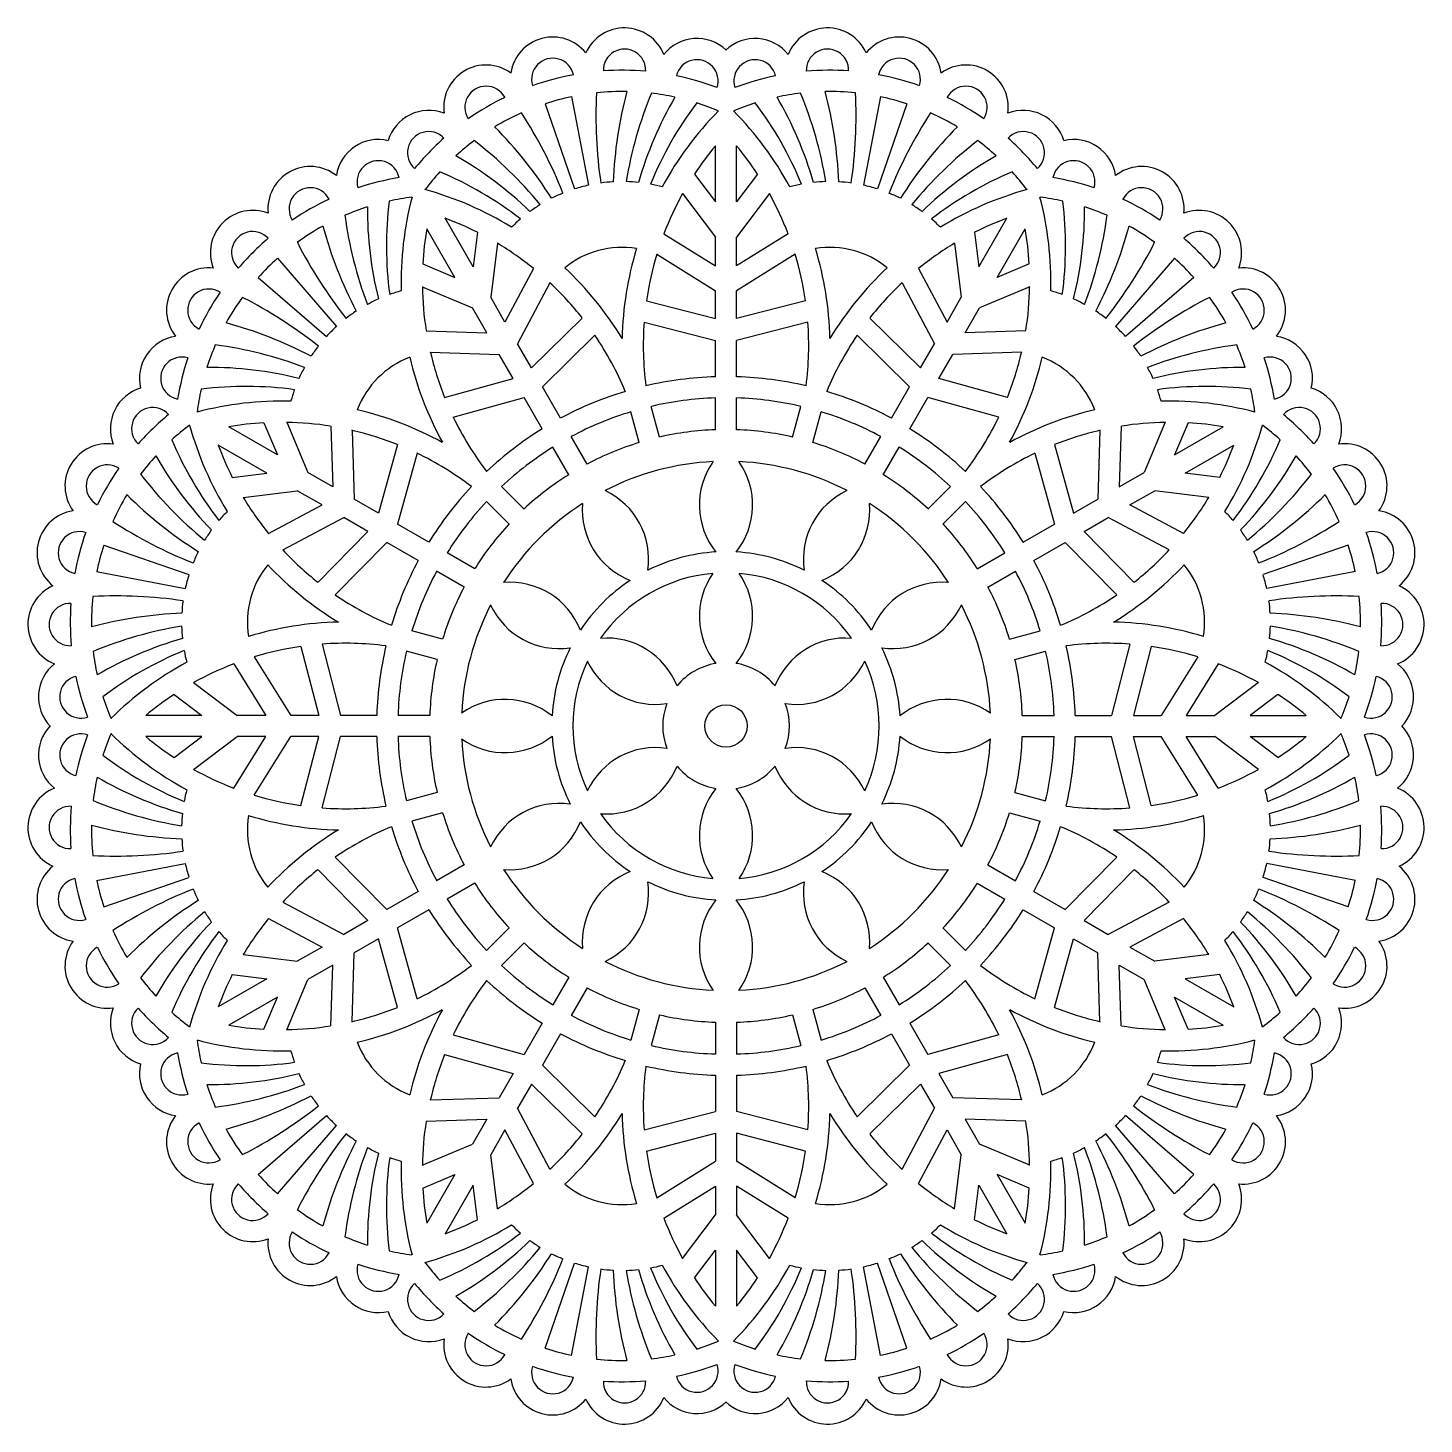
# Model space of a CAD drawing. Extents: x -6 to 131, y -69 to 212.
# Drawn here: x -6.1 to 125.8, y 80.6 to 212.4 of the extents above; entities that cross this region are included whole.
import ezdxf

# ---------------------------------------------------------------- set-up
doc = ezdxf.new("R2010")
doc.units = 0
doc.layers.get('0').update_dxf_attribs({"linetype": 'CONTINUOUS'})

msp = doc.modelspace()

# ---------------------------------------------------------------- linework, layer by layer
for p, q in [((45.27, 205.95), (46.87, 197.59)), ((74.46, 205.95), (72.86, 197.59)), ((42.78, 205.28), (45.57, 197.24)), ((76.95, 205.28), (74.16, 197.24)), ((58.87, 196.01), (58.87, 201.3)), ((60.87, 196.01), (60.87, 201.3)), ((56.89, 198.63), (58.87, 196.01)), ((62.84, 198.63), (60.87, 196.01)), ((55.77, 196.79), (58.87, 192.69)), ((63.96, 196.79), (60.87, 192.69)), ((35.98, 189.88), (33.33, 194.46)), ((83.75, 189.88), (86.4, 194.46)), ((34.25, 188.88), (31.6, 193.46)), ((36.38, 193.14), (35.98, 189.88)), ((54, 193), (58.87, 189.98)), ((58.87, 189.98), (58.87, 192.69)), ((65.73, 193), (60.87, 189.98)), ((60.87, 189.98), (60.87, 192.69)), ((83.35, 193.14), (83.75, 189.88)), ((85.48, 188.88), (88.13, 193.46)), ((38.27, 192.1), (37.64, 187)), ((81.46, 192.1), (82.09, 187)), ((17.51, 190.69), (23.07, 184.25)), ((31.22, 190.16), (34.25, 188.88)), ((53.33, 191.06), (58.87, 187.62)), ((66.4, 191.06), (60.87, 187.62)), ((88.51, 190.16), (85.48, 188.88)), ((102.22, 190.69), (96.66, 184.25)), ((15.68, 188.86), (22.12, 183.3)), ((41.69, 189.71), (38.99, 184.65)), ((78.04, 189.71), (80.74, 184.65)), ((104.05, 188.86), (97.61, 183.3)), ((31.18, 188), (35.91, 186)), ((43.24, 188.36), (40.17, 182.61)), ((58.87, 184.98), (58.87, 187.62)), ((60.87, 184.98), (60.87, 187.62)), ((76.49, 188.36), (79.56, 182.61)), ((88.55, 188), (83.82, 186)), ((37.26, 183.65), (35.91, 186)), ((38.99, 184.65), (37.64, 187)), ((52.35, 186.67), (58.87, 184.98)), ((67.38, 186.67), (60.87, 184.98)), ((80.74, 184.65), (82.09, 187)), ((82.47, 183.65), (83.82, 186)), ((46.29, 185.04), (41.5, 180.32)), ((52.13, 184.66), (58.87, 182.91)), ((67.6, 184.66), (60.87, 182.91)), ((73.44, 185.04), (78.23, 180.32)), ((31.54, 183.84), (37.26, 183.65)), ((47.48, 183.41), (42.53, 178.53)), ((72.25, 183.41), (77.2, 178.53)), ((88.19, 183.84), (82.47, 183.65)), ((41.5, 180.32), (40.17, 182.61)), ((58.87, 179.49), (58.87, 182.91)), ((60.87, 179.49), (60.87, 182.91)), ((78.23, 180.32), (79.56, 182.61)), ((31.93, 181.83), (38.44, 181.61)), ((39.76, 179.32), (38.44, 181.61)), ((79.97, 179.32), (81.29, 181.61)), ((87.8, 181.83), (81.29, 181.61)), ((33.28, 177.53), (39.76, 179.32)), ((44.24, 175.57), (42.53, 178.53)), ((75.49, 175.57), (77.2, 178.53)), ((86.45, 177.53), (79.97, 179.32)), ((34.09, 175.68), (40.8, 177.53)), ((42.51, 174.57), (40.8, 177.53)), ((58.87, 174.49), (58.87, 177.49)), ((60.87, 174.49), (60.87, 177.49)), ((77.22, 174.57), (78.93, 177.53)), ((85.64, 175.68), (78.93, 177.53)), ((51.66, 173.28), (50.88, 176.17)), ((53.59, 173.79), (52.81, 176.69)), ((66.14, 173.79), (66.92, 176.69)), ((68.07, 173.28), (68.85, 176.17)), ((17.49, 172.12), (12.91, 174.77)), ((16.21, 175.15), (17.49, 172.12)), ((18.37, 175.19), (20.37, 170.46)), ((22.53, 174.83), (22.72, 169.11)), ((24.54, 174.44), (24.76, 167.93)), ((95.19, 174.44), (94.97, 167.93)), ((97.2, 174.83), (97.01, 169.11)), ((101.36, 175.19), (99.36, 170.46)), ((103.52, 175.15), (102.24, 172.12)), ((102.24, 172.12), (106.82, 174.77)), ((16.49, 170.39), (11.91, 173.04)), ((28.84, 173.09), (27.05, 166.61)), ((45.01, 170.24), (43.51, 172.84)), ((46.74, 171.24), (45.24, 173.84)), ((72.99, 171.24), (74.49, 173.84)), ((74.72, 170.24), (76.22, 172.84)), ((90.89, 173.09), (92.68, 166.61)), ((103.24, 170.39), (107.82, 173.04)), ((30.69, 172.28), (28.84, 165.57)), ((89.04, 172.28), (90.89, 165.57)), ((13.23, 169.99), (16.49, 170.39)), ((22.72, 169.11), (20.37, 170.46)), ((97.01, 169.11), (99.36, 170.46)), ((106.5, 169.99), (103.24, 170.39)), ((40.79, 167), (38.66, 169.12)), ((78.94, 167), (81.07, 169.12)), ((14.27, 168.1), (19.37, 168.73)), ((21.72, 167.38), (19.37, 168.73)), ((27.05, 166.61), (24.76, 167.93)), ((39.37, 165.58), (37.25, 167.71)), ((80.36, 165.58), (82.48, 167.71)), ((92.68, 166.61), (94.97, 167.93)), ((98.01, 167.38), (100.36, 168.73)), ((105.46, 168.1), (100.36, 168.73)), ((16.66, 164.68), (21.72, 167.38)), ((18.01, 163.13), (23.76, 166.2)), ((26.05, 164.87), (23.76, 166.2)), ((93.68, 164.87), (95.97, 166.2)), ((101.72, 163.13), (95.97, 166.2)), ((103.07, 164.68), (98.01, 167.38)), ((21.33, 160.08), (26.05, 164.87)), ((31.8, 163.86), (28.84, 165.57)), ((87.93, 163.86), (90.89, 165.57)), ((98.4, 160.08), (93.68, 164.87)), ((1.09, 163.59), (9.13, 160.8)), ((22.96, 158.89), (27.84, 163.84)), ((30.8, 162.13), (27.84, 163.84)), ((88.93, 162.13), (91.89, 163.84)), ((96.77, 158.89), (91.89, 163.84)), ((118.64, 163.59), (110.6, 160.8)), ((36.13, 161.36), (33.53, 162.86)), ((83.6, 161.36), (86.2, 162.86)), ((0.42, 161.1), (8.78, 159.5)), ((35.13, 159.63), (32.53, 161.13)), ((84.6, 159.63), (87.2, 161.13)), ((119.31, 161.1), (110.95, 159.5)), ((33.1, 154.71), (30.2, 155.49)), ((86.63, 154.71), (89.53, 155.49)), ((15.31, 153.04), (18.75, 147.51)), ((19.7, 154.02), (21.4, 147.51)), ((21.71, 154.24), (23.46, 147.51)), ((32.58, 152.78), (29.68, 153.56)), ((87.15, 152.78), (90.05, 153.56)), ((98.02, 154.24), (96.27, 147.51)), ((100.03, 154.02), (98.34, 147.51)), ((104.42, 153.04), (100.98, 147.51)), ((13.37, 152.37), (16.39, 147.51)), ((106.36, 152.37), (103.34, 147.51)), ((9.58, 150.6), (13.68, 147.51)), ((110.15, 150.6), (106.05, 147.51)), ((7.74, 149.49), (10.36, 147.51)), ((111.99, 149.49), (109.37, 147.51)), ((10.36, 147.51), (5.07, 147.51)), ((16.39, 147.51), (13.68, 147.51)), ((21.4, 147.51), (18.75, 147.51)), ((26.88, 147.51), (23.46, 147.51)), ((31.88, 147.51), (28.88, 147.51)), ((87.85, 147.51), (90.85, 147.51)), ((92.85, 147.51), (96.27, 147.51)), ((98.34, 147.51), (100.98, 147.51)), ((103.34, 147.51), (106.05, 147.51)), ((109.37, 147.51), (114.66, 147.51)), ((10.36, 145.51), (5.07, 145.51)), ((7.74, 143.53), (10.36, 145.51)), ((9.58, 142.41), (13.68, 145.51)), ((13.37, 140.64), (16.39, 145.51)), ((16.39, 145.51), (13.68, 145.51)), ((15.31, 139.97), (18.75, 145.51)), ((21.4, 145.51), (18.75, 145.51)), ((19.7, 138.99), (21.4, 145.51)), ((21.71, 138.77), (23.46, 145.51)), ((26.88, 145.51), (23.46, 145.51)), ((31.88, 145.51), (28.88, 145.51)), ((87.85, 145.51), (90.85, 145.51)), ((92.85, 145.51), (96.27, 145.51)), ((98.02, 138.77), (96.27, 145.51)), ((98.34, 145.51), (100.98, 145.51)), ((100.03, 138.99), (98.34, 145.51)), ((104.42, 139.97), (100.98, 145.51)), ((103.34, 145.51), (106.05, 145.51)), ((106.36, 140.64), (103.34, 145.51)), ((110.15, 142.41), (106.05, 145.51)), ((111.99, 143.53), (109.37, 145.51)), ((109.37, 145.51), (114.66, 145.51)), ((32.58, 140.23), (29.68, 139.45)), ((87.15, 140.23), (90.05, 139.45)), ((33.1, 138.3), (30.2, 137.52)), ((86.63, 138.3), (89.53, 137.52)), ((0.42, 131.91), (8.78, 133.51)), ((22.96, 134.12), (27.84, 129.17)), ((35.13, 133.38), (32.53, 131.88)), ((84.6, 133.38), (87.2, 131.88)), ((96.77, 134.12), (91.89, 129.17)), ((119.31, 131.91), (110.95, 133.51)), ((1.09, 129.42), (9.13, 132.21)), ((21.33, 132.93), (26.05, 128.14)), ((98.4, 132.93), (93.68, 128.14)), ((118.64, 129.42), (110.6, 132.21)), ((30.8, 130.88), (27.84, 129.17)), ((36.13, 131.65), (33.53, 130.15)), ((83.6, 131.65), (86.2, 130.15)), ((88.93, 130.88), (91.89, 129.17)), ((18.01, 129.88), (23.76, 126.81)), ((101.72, 129.88), (95.97, 126.81)), ((16.66, 128.33), (21.72, 125.63)), ((26.05, 128.14), (23.76, 126.81)), ((31.8, 129.15), (28.84, 127.44)), ((87.93, 129.15), (90.89, 127.44)), ((93.68, 128.14), (95.97, 126.81)), ((103.07, 128.33), (98.01, 125.63)), ((30.69, 120.73), (28.84, 127.44)), ((39.37, 127.43), (37.25, 125.3)), ((80.36, 127.43), (82.48, 125.3)), ((89.04, 120.73), (90.89, 127.44)), ((21.72, 125.63), (19.37, 124.28)), ((27.05, 126.4), (24.76, 125.08)), ((28.84, 119.92), (27.05, 126.4)), ((40.79, 126.01), (38.66, 123.89)), ((78.94, 126.01), (81.07, 123.89)), ((90.89, 119.92), (92.68, 126.4)), ((92.68, 126.4), (94.97, 125.08)), ((98.01, 125.63), (100.36, 124.28)), ((14.27, 124.91), (19.37, 124.28)), ((24.54, 118.57), (24.76, 125.08)), ((95.19, 118.57), (94.97, 125.08)), ((105.46, 124.91), (100.36, 124.28)), ((13.23, 123.02), (16.49, 122.62)), ((22.72, 123.9), (20.37, 122.55)), ((22.53, 118.18), (22.72, 123.9)), ((45.01, 122.77), (43.51, 120.17)), ((74.72, 122.77), (76.22, 120.17)), ((97.2, 118.18), (97.01, 123.9)), ((97.01, 123.9), (99.36, 122.55)), ((106.5, 123.02), (103.24, 122.62)), ((16.49, 122.62), (11.91, 119.97)), ((18.37, 117.82), (20.37, 122.55)), ((46.74, 121.77), (45.24, 119.17)), ((72.99, 121.77), (74.49, 119.17)), ((101.36, 117.82), (99.36, 122.55)), ((103.24, 122.62), (107.82, 119.97)), ((17.49, 120.89), (12.91, 118.24)), ((16.21, 117.86), (17.49, 120.89)), ((103.52, 117.86), (102.24, 120.89)), ((102.24, 120.89), (106.82, 118.24)), ((51.66, 119.74), (50.88, 116.84)), ((53.59, 119.22), (52.81, 116.32)), ((66.14, 119.22), (66.92, 116.32)), ((68.07, 119.74), (68.85, 116.84)), ((42.51, 118.44), (40.8, 115.48)), ((44.24, 117.44), (42.53, 114.48)), ((58.87, 118.52), (58.87, 115.52)), ((60.87, 118.52), (60.87, 115.52)), ((75.49, 117.44), (77.2, 114.48)), ((77.22, 118.44), (78.93, 115.48)), ((34.09, 117.33), (40.8, 115.48)), ((85.64, 117.33), (78.93, 115.48)), ((33.28, 115.48), (39.76, 113.69)), ((86.45, 115.48), (79.97, 113.69)), ((39.76, 113.69), (38.44, 111.4)), ((47.48, 109.6), (42.53, 114.48)), ((58.87, 113.52), (58.87, 110.1)), ((60.87, 113.52), (60.87, 110.1)), ((72.25, 109.6), (77.2, 114.48)), ((79.97, 113.69), (81.29, 111.4)), ((41.5, 112.69), (40.17, 110.4)), ((46.29, 107.97), (41.5, 112.69)), ((73.44, 107.97), (78.23, 112.69)), ((78.23, 112.69), (79.56, 110.4)), ((31.93, 111.18), (38.44, 111.4)), ((87.8, 111.18), (81.29, 111.4)), ((15.68, 104.15), (22.12, 109.71)), ((43.24, 104.65), (40.17, 110.4)), ((52.13, 108.35), (58.87, 110.1)), ((67.6, 108.35), (60.87, 110.1)), ((76.49, 104.65), (79.56, 110.4)), ((104.05, 104.15), (97.61, 109.71)), ((17.51, 102.32), (23.07, 108.76)), ((31.54, 109.17), (37.26, 109.36)), ((37.26, 109.36), (35.91, 107.01)), ((38.99, 108.36), (37.64, 106.01)), ((41.69, 103.3), (38.99, 108.36)), ((78.04, 103.3), (80.74, 108.36)), ((80.74, 108.36), (82.09, 106.01)), ((82.47, 109.36), (83.82, 107.01)), ((88.19, 109.17), (82.47, 109.36)), ((102.22, 102.32), (96.66, 108.76)), ((31.18, 105.01), (35.91, 107.01)), ((52.35, 106.34), (58.87, 108.04)), ((58.87, 108.04), (58.87, 105.39)), ((67.38, 106.34), (60.87, 108.04)), ((60.87, 108.04), (60.87, 105.39)), ((88.55, 105.01), (83.82, 107.01)), ((38.27, 100.91), (37.64, 106.01)), ((81.46, 100.91), (82.09, 106.01)), ((53.33, 101.95), (58.87, 105.39)), ((66.4, 101.95), (60.87, 105.39)), ((31.22, 102.85), (34.25, 104.13)), ((34.25, 104.13), (31.6, 99.55)), ((35.98, 103.13), (33.33, 98.55)), ((36.38, 99.87), (35.98, 103.13)), ((54, 100.01), (58.87, 103.03)), ((58.87, 103.03), (58.87, 100.32)), ((65.73, 100.01), (60.87, 103.03)), ((60.87, 103.03), (60.87, 100.32)), ((83.35, 99.87), (83.75, 103.13)), ((83.75, 103.13), (86.4, 98.55)), ((85.48, 104.13), (88.13, 99.55)), ((88.51, 102.85), (85.48, 104.13)), ((55.77, 96.22), (58.87, 100.32)), ((63.96, 96.22), (60.87, 100.32)), ((56.89, 94.38), (58.87, 97)), ((58.87, 97), (58.87, 91.71)), ((62.84, 94.38), (60.87, 97)), ((60.87, 97), (60.87, 91.71)), ((42.78, 87.73), (45.57, 95.77)), ((45.27, 87.06), (46.87, 95.42)), ((74.46, 87.06), (72.86, 95.42)), ((76.95, 87.73), (74.16, 95.77))]:
    msp.add_line(p, q)
msp.add_circle((59.87, 146.51), 2)
for centre, radius, start, end in [((50.28, 208.44), 4, 21.8923, 155.9039), ((69.45, 208.44), 4, 24.0961, 158.1077), ((43.5, 207.58), 4, 38.5948, 171.4052), ((57.12, 207.44), 4, 46.6054, 141.4228), ((62.61, 207.44), 4, 38.5772, 133.3946), ((76.23, 207.58), 4, 8.5948, 141.4052), ((50.28, 208.44), 2, 357.2363, 181.7612), ((69.45, 208.44), 2, 358.2388, 182.7637), ((37.2, 204.94), 4, 54.0961, 188.1077), ((43.5, 207.58), 2, 12.7375, 197.2625), ((50.06, 183.11), 25.33, 84.9738, 94.0237), ((57.12, 207.44), 2, 341.5538, 166.0788), ((62.61, 207.44), 2, 13.9212, 198.4462), ((69.67, 183.11), 25.33, 85.9763, 95.0262), ((76.23, 207.58), 2, 342.7375, 167.2625), ((82.53, 204.94), 4, 351.8923, 125.9039), ((50.06, 183.11), 25.33, 100.4751, 109.5249), ((50.06, 183.11), 25.33, 69.2914, 78.3412), ((69.67, 183.11), 25.33, 101.6588, 110.7086), ((69.67, 183.11), 25.33, 70.4751, 79.5249), ((37.2, 204.94), 2, 28.2388, 212.7637), ((50.06, 183.11), 25.33, 115.9763, 125.0262), ((50.06, 183.11), 23.33, 101.832, 108.168), ((89.74, 204.01), 42.16, 176.8609, 188.4736), ((50.06, 183.11), 23.33, 88.9277, 95.9487), ((88.84, 196.31), 39.66, 165.2064, 177.6883), ((87.52, 191.91), 37.56, 157.5086, 170.7773), ((85.68, 188.05), 35.46, 149.7728, 163.9526), ((50.06, 183.11), 23.33, 77.6739, 83.2184), ((69.67, 183.11), 23.33, 96.7816, 102.3261), ((34.05, 188.05), 35.46, 16.0474, 30.2272), ((32.21, 191.91), 37.56, 9.2227, 22.4914), ((30.89, 196.31), 39.66, 2.3117, 14.7936), ((69.67, 183.11), 23.33, 84.0513, 91.0723), ((29.99, 204.01), 42.16, 351.5264, 3.1391), ((69.67, 183.11), 23.33, 71.832, 78.168), ((82.53, 204.94), 2, 327.2363, 151.7612), ((69.67, 183.11), 25.33, 54.9738, 64.0237), ((31.78, 200.65), 4, 68.5772, 163.3946), ((50.06, 183.11), 23.33, 114.0513, 121.0723), ((5.24, 181.37), 42.16, 21.5264, 33.1391), ((83.73, 185.08), 33.46, 142.7152, 157.8619), ((81.51, 182.46), 31.46, 135.2872, 151.5627), ((50.06, 183.11), 23.33, 67.0494, 72.4136), ((69.67, 183.11), 23.33, 107.5864, 112.9506), ((38.22, 182.46), 31.46, 28.4373, 44.7128), ((36, 185.08), 33.46, 22.1381, 37.2848), ((114.49, 181.37), 42.16, 146.8609, 158.4736), ((69.67, 183.11), 23.33, 58.9277, 65.9487), ((87.95, 200.65), 4, 16.6054, 111.4228), ((9.87, 175.15), 39.66, 32.3117, 44.7936), ((109.86, 175.15), 39.66, 135.2064, 147.6883), ((27.02, 197.9), 4, 76.6054, 171.4228), ((31.78, 200.65), 2, 43.9212, 228.4462), ((50.06, 183.11), 25.33, 131.6588, 140.7086), ((50.06, 183.11), 23.33, 126.7816, 132.3261), ((13.21, 172), 37.56, 39.2227, 52.4914), ((106.52, 172), 37.56, 127.5086, 140.7773), ((69.67, 183.11), 23.33, 47.6739, 53.2184), ((87.95, 200.65), 2, 311.5538, 136.0788), ((69.67, 183.11), 25.33, 39.2914, 48.3412), ((92.71, 197.9), 4, 8.5772, 103.3946), ((81.51, 182.46), 29.46, 140.2373, 146.7093), ((38.22, 182.46), 29.46, 33.2907, 39.7627), ((20.6, 195.35), 4, 51.8923, 185.9039), ((27.02, 197.9), 2, 11.5538, 196.0788), ((16.74, 169.58), 35.46, 46.0474, 60.2272), ((102.99, 169.58), 35.46, 119.7728, 133.9526), ((92.71, 197.9), 2, 343.9212, 168.4462), ((99.13, 195.35), 4, 354.0961, 128.1077), ((33.07, 173.3), 25.33, 99.2914, 108.3412), ((50.06, 183.11), 23.33, 137.5864, 142.9506), ((19.91, 167.98), 33.46, 52.1381, 67.2848), ((50.06, 183.11), 14.82, 93.2714, 97.8368), ((50.06, 183.11), 14.82, 84.0341, 88.5179), ((69.67, 183.11), 14.82, 91.4821, 95.9659), ((69.67, 183.11), 14.82, 82.1632, 86.7286), ((99.82, 167.98), 33.46, 112.7152, 127.8619), ((69.67, 183.11), 23.33, 37.0494, 42.4136), ((86.66, 173.3), 25.33, 71.6588, 80.7086), ((20.6, 195.35), 2, 27.2363, 211.7612), ((23.14, 166.82), 31.46, 58.4373, 74.7128), ((50.06, 183.11), 14.82, 112.1632, 116.7286), ((50.06, 183.11), 14.82, 102.3982, 107.6018), ((50.06, 183.11), 14.82, 75.1871, 79.5938), ((81.51, 182.46), 29.46, 150.8975, 159.0272), ((38.22, 182.46), 29.46, 20.9728, 29.1025), ((69.67, 183.11), 14.82, 100.4062, 104.8129), ((69.67, 183.11), 14.82, 72.3982, 77.6018), ((69.67, 183.11), 14.82, 63.2714, 67.8368), ((96.59, 166.82), 31.46, 105.2872, 121.5627), ((99.13, 195.35), 2, 328.2388, 152.7637), ((15.16, 191.21), 4, 68.5948, 201.4052), ((33.07, 173.3), 25.33, 114.9738, 124.0237), ((33.07, 173.3), 23.33, 107.6739, 113.2184), ((61.45, 195.39), 35.46, 179.7728, 193.9526), ((61.25, 191.84), 33.46, 172.7152, 187.8619), ((33.07, 173.3), 23.33, 97.0494, 102.4136), ((60.64, 188.47), 31.46, 165.2872, 181.5627), ((50.06, 183.11), 14.82, 121.4821, 125.9659), ((69.67, 183.11), 14.82, 54.0341, 58.5179), ((59.09, 188.47), 31.46, 358.4373, 14.7128), ((86.66, 173.3), 23.33, 77.5864, 82.9506), ((58.48, 191.84), 33.46, 352.1381, 7.2848), ((58.28, 195.39), 35.46, 346.0474, 0.2272), ((86.66, 173.3), 23.33, 66.7816, 72.3261), ((86.66, 173.3), 25.33, 55.9763, 65.0262), ((104.57, 191.21), 4, 338.5948, 111.4052), ((61.11, 199.65), 37.56, 187.5086, 200.7773), ((23.14, 166.82), 29.46, 63.2907, 69.7627), ((50.06, 183.11), 14.82, 130.4062, 134.8129), ((69.67, 183.11), 14.82, 45.1871, 49.5938), ((96.59, 166.82), 29.46, 110.2373, 116.7093), ((58.62, 199.65), 37.56, 339.2227, 352.4914), ((15.16, 191.21), 2, 42.7375, 227.2625), ((33.07, 173.3), 25.33, 130.4751, 139.5249), ((33.07, 173.3), 23.33, 118.9277, 125.9487), ((60.06, 204.13), 39.66, 195.2064, 207.6883), ((60.64, 188.47), 29.46, 170.2373, 176.7093), ((59.09, 188.47), 29.46, 3.2907, 9.7627), ((59.67, 204.13), 39.66, 332.3117, 344.7936), ((86.66, 173.3), 23.33, 54.0513, 61.0723), ((104.57, 191.21), 2, 312.7375, 137.2625), ((86.66, 173.3), 25.33, 40.4751, 49.5249), ((56.99, 211.24), 42.16, 206.8609, 218.4736), ((23.14, 166.82), 29.46, 50.9728, 59.1025), ((50.06, 183.11), 8.6, 80.9549, 129.0451), ((81.51, 182.46), 31.46, 163.0981, 178.8116), ((69.67, 183.11), 8.6, 50.9549, 99.0451), ((38.22, 182.46), 31.46, 1.1884, 16.9019), ((96.59, 166.82), 29.46, 120.8975, 129.0272), ((62.74, 211.24), 42.16, 321.5264, 333.1391), ((33.07, 173.3), 23.33, 131.832, 138.168), ((81.51, 182.46), 29.46, 163.0181, 171.7823), ((38.22, 182.46), 29.46, 8.2177, 16.9819), ((86.66, 173.3), 23.33, 41.832, 48.168), ((11.02, 185.78), 4, 84.0961, 218.1077), ((23.14, 166.82), 31.46, 31.1884, 46.9019), ((96.59, 166.82), 31.46, 133.0981, 148.8116), ((108.71, 185.78), 4, 321.8923, 95.9039), ((11.02, 185.78), 2, 58.2388, 242.7637), ((33.07, 173.3), 25.33, 145.9763, 155.0262), ((33.07, 173.3), 14.82, 105.1871, 109.5938), ((60.64, 188.47), 29.46, 180.8975, 189.0272), ((23.14, 166.82), 29.46, 38.2177, 46.9819), ((96.59, 166.82), 29.46, 133.0181, 141.7823), ((59.09, 188.47), 29.46, 350.9728, 359.1025), ((86.66, 173.3), 14.82, 70.4062, 74.8129), ((108.71, 185.78), 2, 297.2363, 121.7612), ((86.66, 173.3), 25.33, 24.9738, 34.0237), ((33.07, 173.3), 23.33, 144.0513, 151.0723), ((-4.87, 149.38), 42.16, 51.5264, 63.1391), ((33.07, 173.3), 14.82, 114.0341, 118.5179), ((86.66, 173.3), 14.82, 61.4821, 65.9659), ((124.6, 149.38), 42.16, 116.8609, 128.4736), ((86.66, 173.3), 23.33, 28.9277, 35.9487), ((33.07, 173.3), 14.82, 123.2714, 127.8368), ((81.51, 182.46), 29.46, 175.7137, 187.4714), ((38.22, 182.46), 29.46, 352.5286, 4.2863), ((86.66, 173.3), 14.82, 52.1632, 56.7286), ((8.47, 179.35), 4, 98.5772, 193.3946), ((2.24, 146.31), 39.66, 62.3117, 74.7936), ((33.07, 173.3), 14.82, 132.3982, 137.6018), ((23.14, 166.82), 29.46, 22.5286, 34.2863), ((96.59, 166.82), 29.46, 145.7137, 157.4714), ((86.66, 173.3), 14.82, 42.3982, 47.6018), ((117.49, 146.31), 39.66, 105.2064, 117.6883), ((111.26, 179.35), 4, 346.6054, 81.4228), ((33.07, 173.3), 23.33, 156.7816, 162.3261), ((6.72, 145.26), 37.56, 69.2227, 82.4914), ((33.07, 173.3), 14.82, 142.1632, 146.7286), ((86.66, 173.3), 14.82, 33.2714, 37.8368), ((113.01, 145.26), 37.56, 97.5086, 110.7773), ((86.66, 173.3), 23.33, 17.6739, 23.2184), ((8.47, 179.35), 2, 73.9212, 258.4462), ((33.07, 173.3), 25.33, 161.6588, 170.7086), ((33.07, 173.3), 8.6, 110.9549, 159.0451), ((60.64, 188.47), 31.46, 193.0981, 208.8116), ((60.64, 188.47), 29.46, 193.0181, 201.7823), ((59.09, 188.47), 29.46, 338.2177, 346.9819), ((59.09, 188.47), 31.46, 331.1884, 346.9019), ((86.66, 173.3), 8.6, 20.9549, 69.0451), ((111.26, 179.35), 2, 281.5538, 106.0788), ((86.66, 173.3), 25.33, 9.2914, 18.3412), ((10.98, 144.92), 35.46, 76.0474, 90.2272), ((33.07, 173.3), 14.82, 151.4821, 155.9659), ((59.87, 146.51), 33, 91.7365, 103.2523), ((59.87, 146.51), 33, 76.7477, 88.2635), ((86.66, 173.3), 14.82, 24.0341, 28.5179), ((108.75, 144.92), 35.46, 89.7728, 103.9526), ((5.72, 174.59), 4, 106.6054, 201.4228), ((33.07, 173.3), 23.33, 167.5864, 172.9506), ((14.53, 145.12), 33.46, 82.1381, 97.2848), ((33.07, 173.3), 14.82, 160.4062, 164.8129), ((59.87, 146.51), 33, 106.7477, 118.2635), ((59.87, 146.51), 33, 61.7365, 73.2523), ((105.2, 145.12), 33.46, 82.7152, 97.8619), ((86.66, 173.3), 14.82, 15.1871, 19.5938), ((86.66, 173.3), 23.33, 7.0494, 12.4136), ((114.01, 174.59), 4, 338.5772, 73.3946), ((17.9, 145.73), 31.46, 88.4373, 104.7128), ((59.87, 146.51), 31, 91.8486, 103.1514), ((59.87, 146.51), 31, 76.8486, 88.1514), ((101.83, 145.73), 31.46, 75.2872, 91.5627), ((5.72, 174.59), 2, 41.5538, 226.0788), ((23.26, 156.31), 25.33, 129.2914, 138.3412), ((17.9, 145.73), 31.46, 61.1884, 76.9019), ((60.64, 188.47), 29.46, 205.7137, 217.4714), ((59.87, 146.51), 31, 106.8486, 118.1514), ((59.87, 146.51), 31, 61.8486, 73.1514), ((59.09, 188.47), 29.46, 322.5286, 334.2863), ((101.83, 145.73), 31.46, 103.0981, 118.8116), ((114.01, 174.59), 2, 313.9212, 138.4462), ((96.47, 156.31), 25.33, 41.6588, 50.7086), ((23.26, 156.31), 23.33, 127.0494, 132.4136), ((39.55, 183.23), 31.46, 195.2872, 211.5627), ((17.9, 145.73), 29.46, 93.2907, 99.7627), ((17.9, 145.73), 29.46, 80.9728, 89.1025), ((17.9, 145.73), 29.46, 68.2177, 76.9819), ((59.87, 146.51), 33, 121.7365, 133.2523), ((59.87, 146.51), 28, 92.0467, 102.9533), ((59.87, 146.51), 28, 77.0467, 87.9533), ((59.87, 146.51), 33, 46.7477, 58.2635), ((101.83, 145.73), 29.46, 103.0181, 111.7823), ((101.83, 145.73), 29.46, 90.8975, 99.0272), ((101.83, 145.73), 29.46, 80.2373, 86.7093), ((80.18, 183.23), 31.46, 328.4373, 344.7128), ((96.47, 156.31), 23.33, 47.5864, 52.9506), ((1.43, 169.17), 4, 81.8923, 215.9039), ((38.39, 186.46), 33.46, 202.7152, 217.8619), ((39.55, 183.23), 29.46, 200.2373, 206.7093), ((59.87, 146.51), 31, 121.8486, 133.1514), ((59.87, 146.51), 28, 107.0467, 117.9533), ((59.87, 146.51), 28, 62.0467, 72.9533), ((59.87, 146.51), 31, 46.8486, 58.1514), ((80.18, 183.23), 29.46, 333.2907, 339.7627), ((81.34, 186.46), 33.46, 322.1381, 337.2848), ((118.3, 169.17), 4, 324.0961, 98.1077), ((23.26, 156.31), 23.33, 137.6739, 143.2184), ((36.79, 189.63), 35.46, 209.7728, 223.9526), ((17.9, 145.73), 29.46, 52.5286, 64.2863), ((59.87, 146.51), 25, 92.8036, 117.1964), ((64.49, 167.38), 7.14, 144.9939, 218.4821), ((55.24, 167.38), 7.14, 321.5179, 35.0061), ((59.87, 146.51), 25, 62.8036, 87.1964), ((101.83, 145.73), 29.46, 115.7137, 127.4714), ((82.94, 189.63), 35.46, 316.0474, 330.2272), ((96.47, 156.31), 23.33, 36.7816, 42.3261), ((1.43, 169.17), 2, 57.2363, 241.7612), ((23.26, 156.31), 25.33, 144.9738, 154.0237), ((34.37, 193.16), 37.56, 217.5086, 230.7773), ((59.87, 146.51), 28, 122.0467, 132.9533), ((59.87, 146.51), 28, 47.0467, 57.9533), ((85.36, 193.16), 37.56, 309.2227, 322.4914), ((118.3, 169.17), 2, 298.2388, 122.7637), ((96.47, 156.31), 25.33, 25.9763, 35.0262), ((59.87, 146.51), 33, 136.7477, 148.2635), ((59.87, 146.51), 33, 31.7365, 43.2523), ((23.26, 156.31), 23.33, 148.9277, 155.9487), ((31.22, 196.5), 39.66, 225.2064, 237.6883), ((39.55, 183.23), 29.46, 210.8975, 219.0272), ((59.87, 146.51), 31, 136.8486, 148.1514), ((59.87, 146.51), 25, 122.8036, 147.1964), ((53.43, 166.9), 7.14, 174.9939, 248.4821), ((45.42, 162.27), 7.14, 351.5179, 65.0061), ((74.31, 162.27), 7.14, 114.9939, 188.4821), ((66.3, 166.9), 7.14, 291.5179, 5.0061), ((59.87, 146.51), 25, 32.8036, 57.1964), ((59.87, 146.51), 31, 31.8486, 43.1514), ((80.18, 183.23), 29.46, 320.9728, 329.1025), ((88.51, 196.5), 39.66, 302.3117, 314.7936), ((96.47, 156.31), 23.33, 24.0513, 31.0723), ((-1.21, 162.87), 4, 98.5948, 231.4052), ((23.26, 156.31), 14.82, 135.1871, 139.5938), ((96.47, 156.31), 14.82, 40.4062, 44.8129), ((120.94, 162.87), 4, 308.5948, 81.4052), ((-1.21, 162.87), 2, 72.7375, 257.2625), ((25, 201.13), 42.16, 236.8609, 248.4736), ((23.26, 156.31), 14.82, 144.0341, 148.5179), ((59.87, 146.51), 28, 137.0467, 147.9533), ((59.87, 146.51), 28, 32.0467, 42.9533), ((96.47, 156.31), 14.82, 31.4821, 35.9659), ((94.73, 201.13), 42.16, 291.5264, 303.1391), ((120.94, 162.87), 2, 282.7375, 107.2625), ((23.26, 156.31), 25.33, 160.4751, 169.5249), ((23.26, 156.31), 23.33, 161.832, 168.168), ((96.47, 156.31), 23.33, 11.832, 18.168), ((96.47, 156.31), 25.33, 10.4751, 19.5249), ((23.26, 156.31), 14.82, 153.2714, 157.8368), ((39.55, 183.23), 29.46, 223.0181, 231.7823), ((59.87, 146.51), 16.46, 93.3562, 116.6438), ((59.87, 146.51), 16.46, 63.3562, 86.6438), ((80.18, 183.23), 29.46, 308.2177, 316.9819), ((96.47, 156.31), 14.82, 22.1632, 26.7286), ((23.26, 156.31), 8.6, 140.9549, 189.0451), ((39.55, 183.23), 31.46, 223.0981, 238.8116), ((59.87, 146.51), 33, 151.7365, 163.2523), ((59.87, 146.51), 31, 151.8486, 163.1514), ((59.87, 146.51), 14.46, 94.914, 145.086), ((64.49, 156.85), 7.14, 145.2215, 218.4821), ((55.24, 156.85), 7.14, 321.5179, 34.7785), ((59.87, 146.51), 14.46, 34.914, 85.086), ((59.87, 146.51), 31, 16.8486, 28.1514), ((59.87, 146.51), 33, 16.7477, 28.2635), ((80.18, 183.23), 31.46, 301.1884, 316.9019), ((96.47, 156.31), 8.6, 350.9549, 39.0451), ((-2.07, 156.09), 4, 114.0961, 248.1077), ((23.26, 156.31), 14.82, 162.3982, 167.6018), ((59.87, 146.51), 28, 152.0467, 162.9533), ((39.47, 152.94), 7.14, 21.5179, 95.0061), ((59.87, 146.51), 16.46, 123.3562, 146.6438), ((59.87, 146.51), 16.46, 33.3562, 56.6438), ((80.26, 152.94), 7.14, 84.9939, 158.4821), ((59.87, 146.51), 28, 17.0467, 27.9533), ((96.47, 156.31), 14.82, 12.3982, 17.6018), ((121.8, 156.09), 4, 291.8923, 65.9039), ((23.26, 156.31), 23.33, 174.0513, 181.0723), ((2.36, 116.63), 42.16, 81.5264, 93.1391), ((23.26, 156.31), 14.82, 172.1632, 176.7286), ((39.55, 183.23), 29.46, 235.7137, 247.4714), ((80.18, 183.23), 29.46, 292.5286, 304.2863), ((117.37, 116.63), 42.16, 86.8609, 98.4736), ((96.47, 156.31), 14.82, 3.2714, 7.8368), ((96.47, 156.31), 23.33, 358.9277, 5.9487), ((-2.07, 156.09), 2, 88.2388, 272.7637), ((23.26, 156.31), 25.33, 175.9763, 185.0262), ((10.06, 117.53), 39.66, 92.3117, 104.7936), ((59.87, 146.51), 25, 152.8036, 177.1964), ((44.1, 160.95), 7.14, 204.9939, 278.4821), ((75.63, 160.95), 7.14, 261.5179, 335.0061), ((59.87, 146.51), 25, 2.8036, 27.1964), ((109.67, 117.53), 39.66, 75.2064, 87.6883), ((121.8, 156.09), 2, 267.2363, 91.7612), ((96.47, 156.31), 25.33, 354.9738, 4.0237), ((14.46, 118.85), 37.56, 99.2227, 112.4914), ((23.26, 156.31), 14.82, 181.4821, 185.9659), ((23.91, 124.86), 31.46, 91.1884, 106.9019), ((95.82, 124.86), 31.46, 73.0981, 88.8116), ((96.47, 156.31), 14.82, 354.0341, 358.5179), ((105.27, 118.85), 37.56, 67.5086, 80.7773), ((18.32, 120.69), 35.46, 106.0474, 120.2272), ((23.91, 124.86), 29.46, 82.5286, 94.2863), ((48.6, 147.67), 7.14, 21.5179, 94.7785), ((71.13, 147.67), 7.14, 85.2215, 158.4821), ((95.82, 124.86), 29.46, 85.7137, 97.4714), ((101.41, 120.69), 35.46, 59.7728, 73.9526), ((23.26, 156.31), 23.33, 186.7816, 192.3261), ((21.29, 122.64), 33.46, 112.1381, 127.2848), ((23.26, 156.31), 14.82, 190.4062, 194.8129), ((23.91, 124.86), 29.46, 98.2177, 106.9819), ((59.87, 146.51), 33, 166.7477, 178.2635), ((59.87, 146.51), 31, 166.8486, 178.1514), ((59.87, 146.51), 16.46, 153.3562, 176.6438), ((59.87, 146.51), 16.46, 3.3562, 26.6438), ((59.87, 146.51), 31, 1.8486, 13.1514), ((59.87, 146.51), 33, 1.7365, 13.2523), ((95.82, 124.86), 29.46, 73.0181, 81.7823), ((96.47, 156.31), 14.82, 345.1871, 349.5938), ((98.44, 122.64), 33.46, 52.7152, 67.8619), ((96.47, 156.31), 23.33, 347.6739, 353.2184), ((-1.07, 149.25), 4, 128.5772, 223.3946), ((23.91, 124.86), 31.46, 118.4373, 134.7128), ((23.91, 124.86), 29.46, 110.9728, 119.1025), ((59.87, 146.51), 28, 167.0467, 177.9533), ((59.87, 146.51), 14.46, 154.914, 205.086), ((53.22, 155.68), 7.14, 205.2215, 278.4821), ((59.87, 146.51), 5.98, 99.2777, 140.7223), ((59.87, 146.51), 5.98, 39.2777, 80.7223), ((66.51, 155.68), 7.14, 261.5179, 334.7785), ((59.87, 146.51), 14.46, 334.914, 25.086), ((59.87, 146.51), 28, 2.0467, 12.9533), ((95.82, 124.86), 29.46, 60.8975, 69.0272), ((95.82, 124.86), 31.46, 45.2872, 61.5627), ((120.8, 149.25), 4, 316.6054, 51.4228), ((-1.07, 149.25), 2, 103.9212, 288.4462), ((23.26, 156.31), 25.33, 191.6588, 200.7086), ((120.8, 149.25), 2, 251.5538, 76.0788), ((96.47, 156.31), 25.33, 339.2914, 348.3412), ((23.26, 156.31), 23.33, 197.5864, 202.9506), ((23.91, 124.86), 29.46, 123.2907, 129.7627), ((38.99, 141.88), 7.14, 51.5179, 125.0061), ((80.74, 141.88), 7.14, 54.9939, 128.4821), ((95.82, 124.86), 29.46, 50.2373, 56.7093), ((96.47, 156.31), 23.33, 337.0494, 342.4136), ((59.87, 146.51), 5.98, 159.2777, 200.7223), ((59.87, 146.51), 5.98, 339.2777, 20.7223), ((-1.07, 143.76), 4, 136.6054, 231.4228), ((120.8, 143.76), 4, 308.5772, 43.3946), ((-1.07, 143.76), 2, 71.5538, 256.0788), ((23.26, 136.7), 25.33, 159.2914, 168.3412), ((23.26, 136.7), 23.33, 157.0494, 162.4136), ((23.91, 168.15), 31.46, 225.2872, 241.5627), ((23.91, 168.15), 29.46, 230.2373, 236.7093), ((59.87, 146.51), 33, 181.7365, 193.2523), ((59.87, 146.51), 31, 181.8486, 193.1514), ((59.87, 146.51), 28, 182.0467, 192.9533), ((38.99, 151.13), 7.14, 234.9939, 308.4821), ((59.87, 146.51), 25, 182.8036, 207.1964), ((59.87, 146.51), 16.46, 183.3562, 206.6438), ((59.87, 146.51), 16.46, 333.3562, 356.6438), ((80.74, 151.13), 7.14, 231.5179, 305.0061), ((59.87, 146.51), 25, 332.8036, 357.1964), ((59.87, 146.51), 28, 347.0467, 357.9533), ((59.87, 146.51), 31, 346.8486, 358.1514), ((59.87, 146.51), 33, 346.7477, 358.2635), ((95.82, 168.15), 31.46, 298.4373, 314.7128), ((95.82, 168.15), 29.46, 303.2907, 309.7627), ((96.47, 136.7), 23.33, 17.5864, 22.9506), ((120.8, 143.76), 2, 283.9212, 108.4462), ((96.47, 136.7), 25.33, 11.6588, 20.7086), ((21.29, 170.37), 33.46, 232.7152, 247.8619), ((53.22, 137.33), 7.14, 81.5179, 154.7785), ((66.51, 137.33), 7.14, 25.2215, 98.4821), ((98.44, 170.37), 33.46, 292.1381, 307.2848), ((48.6, 145.34), 7.14, 265.2215, 338.4821), ((59.87, 146.51), 5.98, 219.2777, 260.7223), ((59.87, 146.51), 5.98, 279.2777, 320.7223), ((71.13, 145.34), 7.14, 201.5179, 274.7785), ((23.26, 136.7), 23.33, 167.6739, 173.2184), ((18.32, 172.32), 35.46, 239.7728, 253.9526), ((23.91, 168.15), 29.46, 240.8975, 249.0272), ((95.82, 168.15), 29.46, 290.9728, 299.1025), ((101.41, 172.32), 35.46, 286.0474, 300.2272), ((96.47, 136.7), 23.33, 6.7816, 12.3261), ((-2.07, 136.92), 4, 111.8923, 245.9039), ((23.26, 136.7), 14.82, 165.1871, 169.5938), ((23.91, 168.15), 29.46, 253.0181, 261.7823), ((64.49, 136.16), 7.14, 141.5179, 214.7785), ((55.24, 136.16), 7.14, 325.2215, 38.4821), ((95.82, 168.15), 29.46, 278.2177, 286.9819), ((96.47, 136.7), 14.82, 10.4062, 14.8129), ((121.8, 136.92), 4, 294.0961, 68.1077), ((-2.07, 136.92), 2, 87.2363, 271.7612), ((23.26, 136.7), 25.33, 174.9738, 184.0237), ((14.46, 174.16), 37.56, 247.5086, 260.7773), ((23.91, 168.15), 29.46, 265.7137, 277.4714), ((44.1, 132.06), 7.14, 81.5179, 155.0061), ((75.63, 132.06), 7.14, 24.9939, 98.4821), ((95.82, 168.15), 29.46, 262.5286, 274.2863), ((105.27, 174.16), 37.56, 279.2227, 292.4914), ((121.8, 136.92), 2, 268.2388, 92.7637), ((96.47, 136.7), 25.33, 355.9763, 5.0262), ((23.26, 136.7), 14.82, 174.0341, 178.5179), ((23.26, 136.7), 8.6, 170.9549, 219.0451), ((23.91, 168.15), 31.46, 253.0981, 268.8116), ((59.87, 146.51), 31, 196.8486, 208.1514), ((59.87, 146.51), 28, 197.0467, 207.9533), ((39.47, 140.07), 7.14, 264.9939, 338.4821), ((59.87, 146.51), 16.46, 213.3562, 236.6438), ((59.87, 146.51), 14.46, 214.914, 265.086), ((59.87, 146.51), 14.46, 274.914, 325.086), ((59.87, 146.51), 16.46, 303.3562, 326.6438), ((80.26, 140.07), 7.14, 201.5179, 275.0061), ((59.87, 146.51), 28, 332.0467, 342.9533), ((59.87, 146.51), 31, 331.8486, 343.1514), ((95.82, 168.15), 31.46, 271.1884, 286.9019), ((96.47, 136.7), 8.6, 320.9549, 9.0451), ((96.47, 136.7), 14.82, 1.4821, 5.9659), ((10.06, 175.48), 39.66, 255.2064, 267.6883), ((23.26, 136.7), 23.33, 178.9277, 185.9487), ((23.26, 136.7), 14.82, 183.2714, 187.8368), ((39.55, 109.78), 31.46, 121.1884, 136.9019), ((39.55, 109.78), 29.46, 112.5286, 124.2863), ((59.87, 146.51), 33, 196.7477, 208.2635), ((59.87, 146.51), 33, 331.7365, 343.2523), ((80.18, 109.78), 29.46, 55.7137, 67.4714), ((80.18, 109.78), 31.46, 43.0981, 58.8116), ((96.47, 136.7), 14.82, 352.1632, 356.7286), ((109.67, 175.48), 39.66, 272.3117, 284.7936), ((96.47, 136.7), 23.33, 354.0513, 1.0723), ((2.36, 176.38), 42.16, 266.8609, 278.4736), ((117.37, 176.38), 42.16, 261.5264, 273.1391), ((-1.21, 130.14), 4, 128.5948, 261.4052), ((23.26, 136.7), 14.82, 192.3982, 197.6018), ((96.47, 136.7), 14.82, 342.3982, 347.6018), ((120.94, 130.14), 4, 278.5948, 51.4052), ((-1.21, 130.14), 2, 102.7375, 287.2625), ((23.26, 136.7), 25.33, 190.4751, 199.5249), ((23.26, 136.7), 23.33, 191.832, 198.168), ((39.55, 109.78), 29.46, 128.2177, 136.9819), ((59.87, 146.51), 25, 212.8036, 237.1964), ((53.43, 126.11), 7.14, 111.5179, 185.0061), ((66.3, 126.11), 7.14, 354.9939, 68.4821), ((59.87, 146.51), 25, 302.8036, 327.1964), ((80.18, 109.78), 29.46, 43.0181, 51.7823), ((96.47, 136.7), 23.33, 341.832, 348.168), ((120.94, 130.14), 2, 252.7375, 77.2625), ((96.47, 136.7), 25.33, 340.4751, 349.5249), ((25, 91.88), 42.16, 111.5264, 123.1391), ((23.26, 136.7), 14.82, 202.1632, 206.7286), ((59.87, 146.51), 28, 212.0467, 222.9533), ((45.42, 130.74), 7.14, 294.9939, 8.4821), ((59.87, 146.51), 16.46, 243.3562, 266.6438), ((59.87, 146.51), 16.46, 273.3562, 296.6438), ((74.31, 130.74), 7.14, 171.5179, 245.0061), ((59.87, 146.51), 28, 317.0467, 327.9533), ((96.47, 136.7), 14.82, 333.2714, 337.8368), ((94.73, 91.88), 42.16, 56.8609, 68.4736), ((31.22, 96.51), 39.66, 122.3117, 134.7936), ((59.87, 146.51), 31, 211.8486, 223.1514), ((64.49, 125.63), 7.14, 141.5179, 215.0061), ((55.24, 125.63), 7.14, 324.9939, 38.4821), ((59.87, 146.51), 31, 316.8486, 328.1514), ((88.51, 96.51), 39.66, 45.2064, 57.6883), ((34.37, 99.85), 37.56, 129.2227, 142.4914), ((36.79, 103.38), 35.46, 136.0474, 150.2272), ((23.26, 136.7), 14.82, 211.4821, 215.9659), ((39.55, 109.78), 29.46, 140.9728, 149.1025), ((59.87, 146.51), 33, 211.7365, 223.2523), ((59.87, 146.51), 33, 316.7477, 328.2635), ((80.18, 109.78), 29.46, 30.8975, 39.0272), ((96.47, 136.7), 14.82, 324.0341, 328.5179), ((82.94, 103.38), 35.46, 29.7728, 43.9526), ((85.36, 99.85), 37.56, 37.5086, 50.7773), ((23.26, 136.7), 23.33, 204.0513, 211.0723), ((38.39, 106.55), 33.46, 142.1381, 157.2848), ((23.26, 136.7), 14.82, 220.4062, 224.8129), ((96.47, 136.7), 14.82, 315.1871, 319.5938), ((81.34, 106.55), 33.46, 22.7152, 37.8619), ((96.47, 136.7), 23.33, 328.9277, 335.9487), ((1.43, 123.84), 4, 144.0961, 278.1077), ((1.43, 123.84), 2, 118.2388, 302.7637), ((23.26, 136.7), 25.33, 205.9763, 215.0262), ((39.55, 109.78), 31.46, 148.4373, 164.7128), ((59.87, 146.51), 28, 227.0467, 237.9533), ((59.87, 146.51), 28, 302.0467, 312.9533), ((80.18, 109.78), 31.46, 15.2872, 31.5627), ((118.3, 123.84), 2, 237.2363, 61.7612), ((96.47, 136.7), 25.33, 324.9738, 334.0237), ((118.3, 123.84), 4, 261.8923, 35.9039), ((59.87, 146.51), 25, 242.8036, 267.1964), ((59.87, 146.51), 25, 272.8036, 297.1964), ((23.26, 136.7), 23.33, 216.7816, 222.3261), ((39.55, 109.78), 29.46, 153.2907, 159.7627), ((17.9, 147.28), 29.46, 295.7137, 307.4714), ((59.87, 146.51), 31, 226.8486, 238.1514), ((59.87, 146.51), 31, 301.8486, 313.1514), ((101.83, 147.28), 29.46, 232.5286, 244.2863), ((80.18, 109.78), 29.46, 20.2373, 26.7093), ((96.47, 136.7), 23.33, 317.6739, 323.2184), ((60.64, 104.54), 29.46, 142.5286, 154.2863), ((59.87, 146.51), 33, 226.7477, 238.2635), ((59.87, 146.51), 28, 242.0467, 252.9533), ((59.87, 146.51), 28, 287.0467, 297.9533), ((59.87, 146.51), 33, 301.7365, 313.2523), ((59.09, 104.54), 29.46, 25.7137, 37.4714), ((5.72, 118.42), 4, 158.5772, 253.3946), ((5.72, 118.42), 2, 133.9212, 318.4462), ((23.26, 136.7), 25.33, 221.6588, 230.7086), ((23.26, 136.7), 23.33, 227.5864, 232.9506), ((17.9, 147.28), 29.46, 283.0181, 291.7823), ((17.9, 147.28), 31.46, 283.0981, 298.8116), ((60.64, 104.54), 31.46, 151.1884, 166.9019), ((59.87, 146.51), 31, 241.8486, 253.1514), ((59.87, 146.51), 28, 257.0467, 267.9533), ((59.87, 146.51), 28, 272.0467, 282.9533), ((59.87, 146.51), 31, 286.8486, 298.1514), ((101.83, 147.28), 31.46, 241.1884, 256.9019), ((59.09, 104.54), 31.46, 13.0981, 28.8116), ((101.83, 147.28), 29.46, 248.2177, 256.9819), ((96.47, 136.7), 23.33, 307.0494, 312.4136), ((114.01, 118.42), 2, 221.5538, 46.0788), ((96.47, 136.7), 25.33, 309.2914, 318.3412), ((114.01, 118.42), 4, 286.6054, 21.4228), ((17.9, 147.28), 29.46, 260.2373, 266.7093), ((17.9, 147.28), 29.46, 270.8975, 279.0272), ((59.87, 146.51), 33, 241.7365, 253.2523), ((59.87, 146.51), 33, 286.7477, 298.2635), ((101.83, 147.28), 29.46, 260.9728, 269.1025), ((101.83, 147.28), 29.46, 273.2907, 279.7627), ((17.9, 147.28), 31.46, 255.2872, 271.5627), ((33.07, 119.71), 23.33, 187.0494, 192.4136), ((33.07, 119.71), 8.6, 200.9549, 249.0451), ((59.87, 146.51), 31, 256.8486, 268.1514), ((59.87, 146.51), 31, 271.8486, 283.1514), ((86.66, 119.71), 8.6, 290.9549, 339.0451), ((101.83, 147.28), 31.46, 268.4373, 284.7128), ((86.66, 119.71), 23.33, 347.5864, 352.9506), ((8.47, 113.66), 2, 101.5538, 286.0788), ((33.07, 119.71), 25.33, 189.2914, 198.3412), ((14.53, 147.89), 33.46, 262.7152, 277.8619), ((33.07, 119.71), 14.82, 195.1871, 199.5938), ((60.64, 104.54), 29.46, 158.2177, 166.9819), ((23.14, 126.19), 29.46, 325.7137, 337.4714), ((96.59, 126.19), 29.46, 202.5286, 214.2863), ((59.09, 104.54), 29.46, 13.0181, 21.7823), ((86.66, 119.71), 14.82, 340.4062, 344.8129), ((105.2, 147.89), 33.46, 262.1381, 277.2848), ((111.26, 113.66), 2, 253.9212, 78.4462), ((86.66, 119.71), 25.33, 341.6588, 350.7086), ((8.47, 113.66), 4, 166.6054, 261.4228), ((10.98, 148.09), 35.46, 269.7728, 283.9526), ((33.07, 119.71), 14.82, 204.0341, 208.5179), ((81.51, 110.55), 29.46, 172.5286, 184.2863), ((59.87, 146.51), 33, 256.7477, 268.2635), ((59.87, 146.51), 33, 271.7365, 283.2523), ((38.22, 110.55), 29.46, 355.7137, 7.4714), ((86.66, 119.71), 14.82, 331.4821, 335.9659), ((108.75, 148.09), 35.46, 256.0474, 270.2272), ((111.26, 113.66), 4, 278.5772, 13.3946), ((33.07, 119.71), 23.33, 197.6739, 203.2184), ((6.72, 147.75), 37.56, 277.5086, 290.7773), ((113.01, 147.75), 37.56, 249.2227, 262.4914), ((86.66, 119.71), 23.33, 336.7816, 342.3261), ((2.24, 146.7), 39.66, 285.2064, 297.6883), ((33.07, 119.71), 14.82, 213.2714, 217.8368), ((86.66, 119.71), 14.82, 322.1632, 326.7286), ((117.49, 146.7), 39.66, 242.3117, 254.7936), ((11.02, 107.24), 4, 141.8923, 275.9039), ((-4.87, 143.63), 42.16, 296.8609, 308.4736), ((33.07, 119.71), 14.82, 222.3982, 227.6018), ((23.14, 126.19), 31.46, 313.0981, 328.8116), ((81.51, 110.55), 31.46, 181.1884, 196.9019), ((38.22, 110.55), 31.46, 343.0981, 358.8116), ((96.59, 126.19), 31.46, 211.1884, 226.9019), ((86.66, 119.71), 14.82, 312.3982, 317.6018), ((124.6, 143.63), 42.16, 231.5264, 243.1391), ((108.71, 107.24), 4, 264.0961, 38.1077), ((11.02, 107.24), 2, 117.2363, 301.7612), ((33.07, 119.71), 25.33, 204.9738, 214.0237), ((33.07, 119.71), 23.33, 208.9277, 215.9487), ((60.64, 104.54), 29.46, 170.9728, 179.1025), ((59.09, 104.54), 29.46, 0.8975, 9.0272), ((86.66, 119.71), 23.33, 324.0513, 331.0723), ((108.71, 107.24), 2, 238.2388, 62.7637), ((86.66, 119.71), 25.33, 325.9763, 335.0262), ((56.99, 81.77), 42.16, 141.5264, 153.1391), ((60.06, 88.88), 39.66, 152.3117, 164.7936), ((33.07, 119.71), 14.82, 232.1632, 236.7286), ((23.14, 126.19), 29.46, 313.0181, 321.7823), ((96.59, 126.19), 29.46, 218.2177, 226.9819), ((86.66, 119.71), 14.82, 303.2714, 307.8368), ((59.67, 88.88), 39.66, 15.2064, 27.6883), ((62.74, 81.77), 42.16, 26.8609, 38.4736), ((61.11, 93.36), 37.56, 159.2227, 172.4914), ((61.45, 97.62), 35.46, 166.0474, 180.2272), ((33.07, 119.71), 14.82, 241.4821, 245.9659), ((61.25, 101.17), 33.46, 172.1381, 187.2848), ((33.07, 119.71), 14.82, 250.4062, 254.8129), ((81.51, 110.55), 29.46, 188.2177, 196.9819), ((38.22, 110.55), 29.46, 343.0181, 351.7823), ((86.66, 119.71), 14.82, 285.1871, 289.5938), ((58.48, 101.17), 33.46, 352.7152, 7.8619), ((86.66, 119.71), 14.82, 294.0341, 298.5179), ((58.28, 97.62), 35.46, 359.7728, 13.9526), ((58.62, 93.36), 37.56, 7.5086, 20.7773), ((60.64, 104.54), 31.46, 178.4373, 194.7128), ((59.09, 104.54), 31.46, 345.2872, 1.5627), ((15.16, 101.8), 4, 158.5948, 291.4052), ((15.16, 101.8), 2, 132.7375, 317.2625), ((33.07, 119.71), 25.33, 220.4751, 229.5249), ((33.07, 119.71), 23.33, 221.832, 228.168), ((23.14, 126.19), 29.46, 300.8975, 309.0272), ((50.06, 109.9), 8.6, 230.9549, 279.0451), ((69.67, 109.9), 8.6, 260.9549, 309.0451), ((96.59, 126.19), 29.46, 230.9728, 239.1025), ((86.66, 119.71), 23.33, 311.832, 318.168), ((104.57, 101.8), 2, 222.7375, 47.2625), ((86.66, 119.71), 25.33, 310.4751, 319.5249), ((104.57, 101.8), 4, 248.5948, 21.4052), ((60.64, 104.54), 29.46, 183.2907, 189.7627), ((59.09, 104.54), 29.46, 350.2373, 356.7093), ((33.07, 119.71), 23.33, 234.0513, 241.0723), ((86.66, 119.71), 23.33, 298.9277, 305.9487), ((23.14, 126.19), 31.46, 285.2872, 301.5627), ((23.14, 126.19), 29.46, 290.2373, 296.7093), ((50.06, 109.9), 14.82, 225.1871, 229.5938), ((81.51, 110.55), 29.46, 200.9728, 209.1025), ((38.22, 110.55), 29.46, 330.8975, 339.0272), ((69.67, 109.9), 14.82, 310.4062, 314.8129), ((96.59, 126.19), 31.46, 238.4373, 254.7128), ((96.59, 126.19), 29.46, 243.2907, 249.7627), ((20.6, 97.66), 4, 174.0961, 308.1077), ((20.6, 97.66), 2, 148.2388, 332.7637), ((33.07, 119.71), 25.33, 235.9763, 245.0262), ((33.07, 119.71), 23.33, 246.7816, 252.3261), ((19.91, 125.03), 33.46, 292.7152, 307.8619), ((16.74, 123.43), 35.46, 299.7728, 313.9526), ((50.06, 109.9), 14.82, 234.0341, 238.5179), ((69.67, 109.9), 14.82, 301.4821, 305.9659), ((102.99, 123.43), 35.46, 226.0474, 240.2272), ((99.82, 125.03), 33.46, 232.1381, 247.2848), ((86.66, 119.71), 23.33, 287.6739, 293.2184), ((99.13, 97.66), 4, 231.8923, 5.9039), ((99.13, 97.66), 2, 207.2363, 31.7612), ((86.66, 119.71), 25.33, 294.9738, 304.0237), ((33.07, 119.71), 23.33, 257.5864, 262.9506), ((13.21, 121.01), 37.56, 307.5086, 320.7773), ((9.87, 117.86), 39.66, 315.2064, 327.6883), ((50.06, 109.9), 14.82, 243.2714, 247.8368), ((69.67, 109.9), 14.82, 292.1632, 296.7286), ((109.86, 117.86), 39.66, 212.3117, 224.7936), ((106.52, 121.01), 37.56, 219.2227, 232.4914), ((86.66, 119.71), 23.33, 277.0494, 282.4136), ((27.02, 95.11), 2, 163.9212, 348.4462), ((33.07, 119.71), 25.33, 251.6588, 260.7086), ((50.06, 109.9), 23.33, 217.0494, 222.4136), ((5.24, 111.64), 42.16, 326.8609, 338.4736), ((50.06, 109.9), 14.82, 252.3982, 257.6018), ((89.74, 89), 42.16, 171.5264, 183.1391), ((50.06, 109.9), 14.82, 262.1632, 266.7286), ((88.84, 96.7), 39.66, 182.3117, 194.7936), ((50.06, 109.9), 14.82, 271.4821, 275.9659), ((87.52, 101.1), 37.56, 189.2227, 202.4914), ((85.68, 104.96), 35.46, 196.0474, 210.2272), ((50.06, 109.9), 14.82, 280.4062, 284.8129), ((83.73, 107.93), 33.46, 202.1381, 217.2848), ((81.51, 110.55), 31.46, 208.4373, 224.7128), ((38.22, 110.55), 31.46, 315.2872, 331.5627), ((36, 107.93), 33.46, 322.7152, 337.8619), ((34.05, 104.96), 35.46, 329.7728, 343.9526), ((69.67, 109.9), 14.82, 255.1871, 259.5938), ((32.21, 101.1), 37.56, 337.5086, 350.7773), ((69.67, 109.9), 14.82, 264.0341, 268.5179), ((30.89, 96.7), 39.66, 345.2064, 357.6883), ((69.67, 109.9), 14.82, 273.2714, 277.8368), ((29.99, 89), 42.16, 356.8609, 8.4736), ((69.67, 109.9), 14.82, 282.3982, 287.6018), ((69.67, 109.9), 14.82, 282.3982, 287.6018), ((114.49, 111.64), 42.16, 201.5264, 213.1391), ((69.67, 109.9), 23.33, 317.5864, 322.9506), ((92.71, 95.11), 2, 191.5538, 16.0788), ((86.66, 119.71), 25.33, 279.2914, 288.3412), ((27.02, 95.11), 4, 188.5772, 283.3946), ((31.78, 92.36), 2, 131.5538, 316.0788), ((50.06, 109.9), 25.33, 219.2914, 228.3412), ((81.51, 110.55), 29.46, 213.2907, 219.7627), ((38.22, 110.55), 29.46, 320.2373, 326.7093), ((87.95, 92.36), 2, 223.9212, 48.4462), ((69.67, 109.9), 25.33, 311.6588, 320.7086), ((92.71, 95.11), 4, 256.6054, 351.4228), ((50.06, 109.9), 23.33, 227.6739, 233.2184), ((69.67, 109.9), 23.33, 306.7816, 312.3261), ((31.78, 92.36), 4, 196.6054, 291.4228), ((87.95, 92.36), 4, 248.5772, 343.3946), ((50.06, 109.9), 23.33, 238.9277, 245.9487), ((69.67, 109.9), 23.33, 294.0513, 301.0723), ((37.2, 88.07), 4, 171.8923, 305.9039), ((37.2, 88.07), 2, 147.2363, 331.7612), ((50.06, 109.9), 25.33, 234.9738, 244.0237), ((50.06, 109.9), 23.33, 287.5864, 292.9506), ((69.67, 109.9), 23.33, 247.0494, 252.4136), ((82.53, 88.07), 4, 234.0961, 8.1077), ((82.53, 88.07), 2, 208.2388, 32.7637), ((69.67, 109.9), 25.33, 295.9763, 305.0262), ((50.06, 109.9), 23.33, 251.832, 258.168), ((50.06, 109.9), 23.33, 276.7816, 282.3261), ((69.67, 109.9), 23.33, 257.6739, 263.2184), ((69.67, 109.9), 23.33, 281.832, 288.168), ((43.5, 85.43), 2, 162.7375, 347.2625), ((50.06, 109.9), 25.33, 250.4751, 259.5249), ((50.06, 109.9), 23.33, 264.0513, 271.0723), ((57.12, 85.57), 2, 193.9212, 18.4462), ((50.06, 109.9), 25.33, 281.6588, 290.7086), ((62.61, 85.57), 2, 161.5538, 346.0788), ((69.67, 109.9), 25.33, 249.2914, 258.3412), ((69.67, 109.9), 23.33, 268.9277, 275.9487), ((76.23, 85.43), 2, 192.7375, 17.2625), ((69.67, 109.9), 25.33, 280.4751, 289.5249), ((43.5, 85.43), 4, 188.5948, 321.4052), ((50.28, 84.57), 2, 178.2388, 2.7637), ((50.06, 109.9), 25.33, 265.9763, 275.0262), ((69.45, 84.57), 2, 177.2363, 1.7612), ((69.67, 109.9), 25.33, 264.9738, 274.0237), ((76.23, 85.43), 4, 218.5948, 351.4052), ((50.28, 84.57), 4, 204.0961, 338.1077), ((57.12, 85.57), 4, 218.5772, 313.3946), ((62.61, 85.57), 4, 226.6054, 321.4228), ((69.45, 84.57), 4, 201.8923, 335.9039)]:
    msp.add_arc(centre, radius, start, end)

doc.saveas('drawing.dxf')
